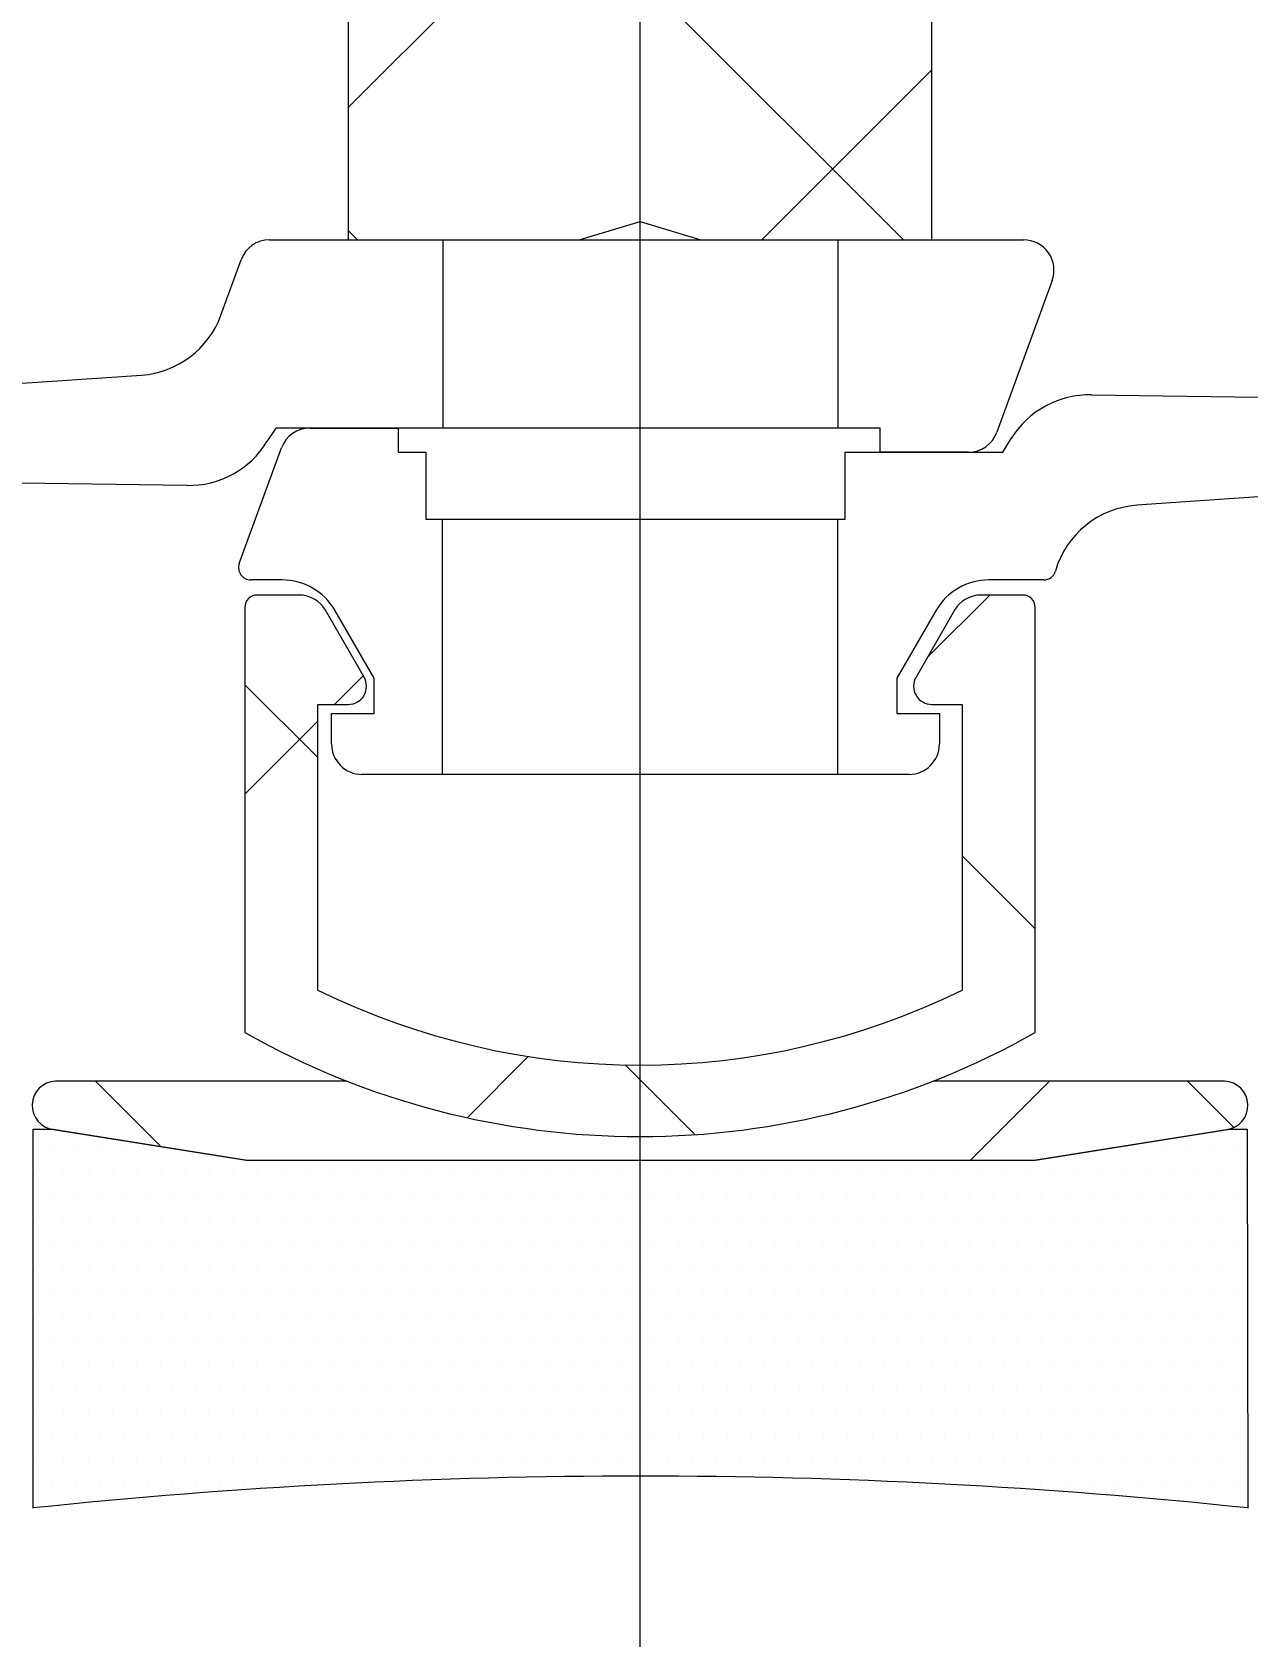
# Model space of a CAD drawing. Extents: x 820 to 5791, y 1495 to 5010.
# Drawn here: x 2731.141 to 2733.141, y 2076.895 to 2079.536 of the extents above; entities that cross this region are included whole.
import ezdxf

# ---------------------------------------------------------------- set-up
doc = ezdxf.new("R2010")
doc.units = 0
doc.header["$LTSCALE"] = 20
doc.layers.get('0').update_dxf_attribs({"linetype": 'CONTINUOUS', "lineweight": 15})
doc.layers.get('DEFPOINTS').update_dxf_attribs({"linetype": 'CONTINUOUS'})
doc.layers.add('_00_TT_PLASTER INTERIOR', color=60, linetype='CONTINUOUS', lineweight=0)
doc.layers.add('ölç', color=63, linetype='CONTINUOUS', lineweight=20)
doc.layers.add('dış ölçü', color=7, linetype='CONTINUOUS', lineweight=20, true_color=0x0d6787)
doc.styles.add('TRS', font='times.ttf', dxfattribs={"width": 0.8})
doc.dimstyles.new('dış ölçü', dxfattribs={"dimtxt": 12, "dimasz": 5, "dimexe": 5, "dimexo": 35, "dimgap": 5, "dimtad": 1, "dimdec": 0, "dimdsep": 46, "dimtxsty": 'TRS', "dimblk": 'DOT', "dimcen": 0, "dimdle": 0.1, "dimclrd": 256, "dimclre": 256, "dimclrt": 73, "dimadec": 0, "dimazin": 0, "dimtfac": 0.3, "dimtdec": 0, "dimtix": 1, "dimtmove": 2, "dimatfit": 3, "dimldrblk": 'DOT', "dimfxl": 1, "dimfxlon": 1, "dimtolj": 1, "dimarcsym": 0})

# ---------------------------------------------------------------- blocks, each defined once
blk = doc.blocks.new('_Dot')
at = {"layer": 'ölç', "color": 0, "lineweight": -2}
blk.add_line((-0.5, 0), (-1, 0), dxfattribs=at)
at = {"layer": 'ölç', "color": 0, "const_width": 0.5}
blk.add_lwpolyline([(-0.25, 0, 1), (0.25, 0, 1)], format="xyb", close=True, dxfattribs=at)
blk = doc.blocks.new('*D175')
at = {"layer": 'DEFPOINTS', "color": 0, "transparency": 16777216}
for p in [(2564.5726, 2100.0514), (2844.1763, 2097.0445), (2844.1763, 1809.2783)]:
    blk.add_point(p, dxfattribs=at)
at = {"layer": 'dış ölçü', "lineweight": -2, "transparency": 16777216}
for p, q in [((2564.5726, 1810.2783), (2564.5726, 1804.2783)), ((2844.1763, 1810.2783), (2844.1763, 1804.2783)), ((2569.5726, 1809.2783), (2839.1763, 1809.2783))]:
    blk.add_line(p, q, dxfattribs=at)
at = {"layer": 'dış ölçü', "lineweight": -2, "transparency": 16777216, "xscale": 5, "yscale": 5, "zscale": 5, "rotation": 180}
blk.add_blockref('_Dot', (2564.5726, 1809.2783), dxfattribs=at)
at = {"layer": 'dış ölçü', "lineweight": -2, "transparency": 16777216, "xscale": 5, "yscale": 5, "zscale": 5}
blk.add_blockref('_Dot', (2844.1763, 1809.2783), dxfattribs=at)
at = {"layer": 'dış ölçü', "color": 73, "transparency": 16777216, "insert": (2704.3745, 1820.3821), "char_height": 12, "attachment_point": 5, "style": 'TRS'}
blk.add_mtext('\\A1;280', dxfattribs=at)
blk = doc.blocks.new('*D180')
at = {"layer": 'DEFPOINTS', "color": 0, "transparency": 16777216}
for p in [(3700.9717, 2100.0445), (2054.2879, 2083.4408), (3700.9717, 1729.2783)]:
    blk.add_point(p, dxfattribs=at)
at = {"layer": 'dış ölçü', "lineweight": -2, "transparency": 16777216}
for p, q in [((2054.2879, 1730.2783), (2054.2879, 1724.2783)), ((3700.9717, 1730.2783), (3700.9717, 1724.2783)), ((2059.2879, 1729.2783), (3695.9717, 1729.2783))]:
    blk.add_line(p, q, dxfattribs=at)
at = {"layer": 'dış ölçü', "lineweight": -2, "transparency": 16777216, "xscale": 5, "yscale": 5, "zscale": 5, "rotation": 180}
blk.add_blockref('_Dot', (2054.2879, 1729.2783), dxfattribs=at)
at = {"layer": 'dış ölçü', "lineweight": -2, "transparency": 16777216, "xscale": 5, "yscale": 5, "zscale": 5}
blk.add_blockref('_Dot', (3700.9717, 1729.2783), dxfattribs=at)
at = {"layer": 'dış ölçü', "color": 73, "transparency": 16777216, "insert": (2877.6298, 1740.3994), "char_height": 12, "attachment_point": 5, "style": 'TRS'}
blk.add_mtext('\\A1;1647', dxfattribs=at)
blk = doc.blocks.new('HGJFG')
at = {"color": 9, "ltscale": 0.5}
blk.add_line((-2432.4459, -3298.0948), (-2432.4459, -3268.2407), dxfattribs=at)
at = {"color": 9}
for p, q in [((-2432.5659, -3290.6025), (-2432.0127, -3291.1557)), ((-2432.9259, -3290.7557), (-2432.9259, -3291.1557)), ((-2432.7435, -3290.7557), (-2432.9259, -3290.9381)), ((-2431.9659, -3291.1557), (-2431.9659, -3290.7557)), ((-2431.9659, -3290.8761), (-2432.2454, -3291.1557)), ((-2432.5459, -3291.1557), (-2432.4459, -3291.1257)), ((-2432.4459, -3291.1257), (-2432.3459, -3291.1557)), ((-2433.0552, -3291.1556), (-2431.815, -3291.1556)), ((-2432.9259, -3291.1405), (-2432.9107, -3291.1557)), ((-2432.9259, -3291.1557), (-2432.5459, -3291.1557)), ((-2432.77, -3291.4653), (-2432.77, -3291.1556)), ((-2432.3459, -3291.1557), (-2431.9659, -3291.1557)), ((-2432.12, -3291.4653), (-2432.12, -3291.1556)), ((-2433.1354, -3291.2798), (-2433.1022, -3291.1885)), ((-2431.768, -3291.2227), (-2431.8589, -3291.4724)), ((-2433.8904, -3291.4213), (-2433.266, -3291.3781)), ((-2431.7033, -3291.4109), (-2430.7475, -3291.4242)), ((-2433.045, -3291.4653), (-2433.0596, -3291.4877)), ((-2432.0509, -3291.4653), (-2433.045, -3291.4653)), ((-2432.9889, -3291.4653), (-2432.8439, -3291.4653)), ((-2432.8439, -3291.4653), (-2432.8439, -3291.5053)), ((-2432.0509, -3291.5053), (-2432.0509, -3291.4653)), ((-2433.1051, -3291.6884), (-2433.0359, -3291.4982)), ((-2431.8489, -3291.5053), (-2431.8352, -3291.4828)), ((-2432.8439, -3291.5053), (-2432.7984, -3291.5053)), ((-2432.7984, -3291.5053), (-2432.7984, -3291.6153)), ((-2432.1084, -3291.6153), (-2432.1084, -3291.5053)), ((-2432.1084, -3291.5053), (-2431.8489, -3291.5053)), ((-2431.9059, -3291.5053), (-2432.0509, -3291.5053)), ((-2433.1915, -3291.5597), (-2434.1438, -3291.5463)), ((-2431.0044, -3291.5493), (-2431.6288, -3291.5925)), ((-2432.7984, -3291.6153), (-2432.1084, -3291.6153)), ((-2432.7713, -3291.6153), (-2432.7713, -3292.0353)), ((-2432.1213, -3291.6153), (-2432.1213, -3292.0353)), ((-2433.0346, -3291.7153), (-2433.0863, -3291.7153)), ((-2431.7818, -3291.7153), (-2431.8721, -3291.7153)), ((-2431.7818, -3291.7153), (-2431.7818, -3291.7153)), ((-2433.0067, -3291.7402), (-2433.0759, -3291.7402)), ((-2431.8704, -3291.7402), (-2431.9734, -3291.8431)), ((-2431.8159, -3291.7402), (-2431.8851, -3291.7402)), ((-2433.0959, -3291.7602), (-2433.0959, -3292.4602)), ((-2432.8999, -3291.8752), (-2432.9634, -3291.7652)), ((-2432.8834, -3291.8772), (-2432.948, -3291.7653)), ((-2431.9587, -3291.7653), (-2432.0234, -3291.8772)), ((-2431.9284, -3291.7652), (-2431.9919, -3291.8752)), ((-2431.7959, -3292.4602), (-2431.7959, -3291.7602)), ((-2432.9012, -3291.8729), (-2432.9485, -3291.9202)), ((-2433.0959, -3291.8877), (-2432.9759, -3292.0077)), ((-2432.8834, -3291.9353), (-2432.8834, -3291.8772)), ((-2432.0234, -3291.8772), (-2432.0234, -3291.9353)), ((-2432.9759, -3292.3902), (-2432.9759, -3291.9202)), ((-2432.9759, -3291.9202), (-2432.9259, -3291.9202)), ((-2431.9659, -3291.9202), (-2431.9159, -3291.9202)), ((-2431.9159, -3291.9202), (-2431.9159, -3292.3902)), ((-2432.9759, -3291.9476), (-2433.0959, -3292.0676)), ((-2432.9534, -3291.9853), (-2432.9534, -3291.9353)), ((-2432.9534, -3291.9353), (-2432.8834, -3291.9353)), ((-2432.0234, -3291.9353), (-2431.9534, -3291.9353)), ((-2431.9534, -3291.9353), (-2431.9534, -3291.9853)), ((-2432.0034, -3292.0353), (-2432.9034, -3292.0353)), ((-2431.9159, -3292.1696), (-2431.7959, -3292.2896)), ((-2432.6297, -3292.4994), (-2432.7305, -3292.6003)), ((-2432.4703, -3292.5133), (-2432.3554, -3292.6282)), ((-2432.9279, -3292.5402), (-2433.4073, -3292.5402)), ((-2433.3414, -3292.5402), (-2433.2336, -3292.648)), ((-2431.4845, -3292.5402), (-2431.964, -3292.5402)), ((-2431.7724, -3292.5402), (-2431.9024, -3292.6702)), ((-2431.5454, -3292.5402), (-2431.4691, -3292.6165)), ((-2433.4444, -3293.2426), (-2433.4444, -3292.6192)), ((-2433.4444, -3292.6192), (-2433.4112, -3292.6192)), ((-2433.4112, -3292.6192), (-2433.0914, -3292.6699)), ((-2433.4108, -3292.6198), (-2433.0938, -3292.6702)), ((-2431.798, -3292.6702), (-2431.481, -3292.6198)), ((-2431.7956, -3292.6699), (-2431.4759, -3292.6192)), ((-2431.4759, -3292.6192), (-2431.4474, -3292.6192)), ((-2431.4474, -3292.6192), (-2431.4459, -3293.2426)), ((-2433.4135, -3292.6452), (-2433.4135, -3292.6452)), ((-2433.3738, -3292.6452), (-2433.3738, -3292.6452)), ((-2433.3341, -3292.6452), (-2433.3341, -3292.6452)), ((-2433.2944, -3292.6452), (-2433.2944, -3292.6452)), ((-2433.2548, -3292.6452), (-2433.2548, -3292.6452)), ((-2431.6276, -3292.6452), (-2431.6276, -3292.6452)), ((-2431.5879, -3292.6452), (-2431.5879, -3292.6452)), ((-2431.5482, -3292.6452), (-2431.5482, -3292.6452)), ((-2431.5085, -3292.6452), (-2431.5085, -3292.6452)), ((-2431.4688, -3292.6452), (-2431.4688, -3292.6452)), ((-2433.4334, -3292.6849), (-2433.4334, -3292.6849)), ((-2433.3937, -3292.6849), (-2433.3937, -3292.6849)), ((-2433.354, -3292.6849), (-2433.354, -3292.6849)), ((-2433.3143, -3292.6849), (-2433.3143, -3292.6849)), ((-2433.2746, -3292.6849), (-2433.2746, -3292.6849)), ((-2433.2349, -3292.6849), (-2433.2349, -3292.6849)), ((-2433.1952, -3292.6849), (-2433.1952, -3292.6849)), ((-2433.1555, -3292.6849), (-2433.1555, -3292.6849)), ((-2433.1159, -3292.6849), (-2433.1159, -3292.6849)), ((-2433.0938, -3292.6702), (-2431.798, -3292.6702)), ((-2433.0914, -3292.6699), (-2431.7956, -3292.6699)), ((-2433.0762, -3292.6849), (-2433.0762, -3292.6849)), ((-2433.0365, -3292.6849), (-2433.0365, -3292.6849)), ((-2432.9968, -3292.6849), (-2432.9968, -3292.6849)), ((-2432.9571, -3292.6849), (-2432.9571, -3292.6849)), ((-2432.9174, -3292.6849), (-2432.9174, -3292.6849)), ((-2432.8777, -3292.6849), (-2432.8777, -3292.6849)), ((-2432.838, -3292.6849), (-2432.838, -3292.6849)), ((-2432.7984, -3292.6849), (-2432.7984, -3292.6849)), ((-2432.7587, -3292.6849), (-2432.7587, -3292.6849)), ((-2432.719, -3292.6849), (-2432.719, -3292.6849)), ((-2432.6793, -3292.6849), (-2432.6793, -3292.6849)), ((-2432.6396, -3292.6849), (-2432.6396, -3292.6849)), ((-2432.5999, -3292.6849), (-2432.5999, -3292.6849)), ((-2432.5602, -3292.6849), (-2432.5602, -3292.6849)), ((-2432.5205, -3292.6849), (-2432.5205, -3292.6849)), ((-2432.4809, -3292.6849), (-2432.4809, -3292.6849)), ((-2432.4412, -3292.6849), (-2432.4412, -3292.6849)), ((-2432.4015, -3292.6849), (-2432.4015, -3292.6849)), ((-2432.3618, -3292.6849), (-2432.3618, -3292.6849)), ((-2432.3221, -3292.6849), (-2432.3221, -3292.6849)), ((-2432.2824, -3292.6849), (-2432.2824, -3292.6849)), ((-2432.2427, -3292.6849), (-2432.2427, -3292.6849)), ((-2432.203, -3292.6849), (-2432.203, -3292.6849)), ((-2432.1634, -3292.6849), (-2432.1634, -3292.6849)), ((-2432.1237, -3292.6849), (-2432.1237, -3292.6849)), ((-2432.084, -3292.6849), (-2432.084, -3292.6849)), ((-2432.0443, -3292.6849), (-2432.0443, -3292.6849)), ((-2432.0046, -3292.6849), (-2432.0046, -3292.6849)), ((-2431.9649, -3292.6849), (-2431.9649, -3292.6849)), ((-2431.9252, -3292.6849), (-2431.9252, -3292.6849)), ((-2431.8855, -3292.6849), (-2431.8855, -3292.6849)), ((-2431.8459, -3292.6849), (-2431.8459, -3292.6849)), ((-2431.8062, -3292.6849), (-2431.8062, -3292.6849)), ((-2431.7665, -3292.6849), (-2431.7665, -3292.6849)), ((-2431.7268, -3292.6849), (-2431.7268, -3292.6849)), ((-2431.6871, -3292.6849), (-2431.6871, -3292.6849)), ((-2431.6474, -3292.6849), (-2431.6474, -3292.6849)), ((-2431.6077, -3292.6849), (-2431.6077, -3292.6849)), ((-2431.568, -3292.6849), (-2431.568, -3292.6849)), ((-2431.5284, -3292.6849), (-2431.5284, -3292.6849)), ((-2431.4887, -3292.6849), (-2431.4887, -3292.6849)), ((-2431.449, -3292.6849), (-2431.449, -3292.6849)), ((-2433.4135, -3292.7246), (-2433.4135, -3292.7246)), ((-2433.3738, -3292.7246), (-2433.3738, -3292.7246)), ((-2433.3341, -3292.7246), (-2433.3341, -3292.7246)), ((-2433.2944, -3292.7246), (-2433.2944, -3292.7246)), ((-2433.2548, -3292.7246), (-2433.2548, -3292.7246)), ((-2433.2151, -3292.7246), (-2433.2151, -3292.7246)), ((-2433.1754, -3292.7246), (-2433.1754, -3292.7246)), ((-2433.1357, -3292.7246), (-2433.1357, -3292.7246)), ((-2433.096, -3292.7246), (-2433.096, -3292.7246)), ((-2433.0563, -3292.7246), (-2433.0563, -3292.7246)), ((-2433.0166, -3292.7246), (-2433.0166, -3292.7246)), ((-2432.9769, -3292.7246), (-2432.9769, -3292.7246)), ((-2432.9373, -3292.7246), (-2432.9373, -3292.7246)), ((-2432.8976, -3292.7246), (-2432.8976, -3292.7246)), ((-2432.8579, -3292.7246), (-2432.8579, -3292.7246)), ((-2432.8182, -3292.7246), (-2432.8182, -3292.7246)), ((-2432.7785, -3292.7246), (-2432.7785, -3292.7246)), ((-2432.7388, -3292.7246), (-2432.7388, -3292.7246)), ((-2432.6991, -3292.7246), (-2432.6991, -3292.7246)), ((-2432.6594, -3292.7246), (-2432.6594, -3292.7246)), ((-2432.6198, -3292.7246), (-2432.6198, -3292.7246)), ((-2432.5801, -3292.7246), (-2432.5801, -3292.7246)), ((-2432.5404, -3292.7246), (-2432.5404, -3292.7246)), ((-2432.5007, -3292.7246), (-2432.5007, -3292.7246)), ((-2432.461, -3292.7246), (-2432.461, -3292.7246)), ((-2432.4213, -3292.7246), (-2432.4213, -3292.7246)), ((-2432.3816, -3292.7246), (-2432.3816, -3292.7246)), ((-2432.3419, -3292.7246), (-2432.3419, -3292.7246)), ((-2432.3023, -3292.7246), (-2432.3023, -3292.7246)), ((-2432.2626, -3292.7246), (-2432.2626, -3292.7246)), ((-2432.2229, -3292.7246), (-2432.2229, -3292.7246)), ((-2432.1832, -3292.7246), (-2432.1832, -3292.7246)), ((-2432.1435, -3292.7246), (-2432.1435, -3292.7246)), ((-2432.1038, -3292.7246), (-2432.1038, -3292.7246)), ((-2432.0641, -3292.7246), (-2432.0641, -3292.7246)), ((-2432.0244, -3292.7246), (-2432.0244, -3292.7246)), ((-2431.9848, -3292.7246), (-2431.9848, -3292.7246)), ((-2431.9451, -3292.7246), (-2431.9451, -3292.7246)), ((-2431.9054, -3292.7246), (-2431.9054, -3292.7246)), ((-2431.8657, -3292.7246), (-2431.8657, -3292.7246)), ((-2431.826, -3292.7246), (-2431.826, -3292.7246)), ((-2431.7863, -3292.7246), (-2431.7863, -3292.7246)), ((-2431.7466, -3292.7246), (-2431.7466, -3292.7246)), ((-2431.7069, -3292.7246), (-2431.7069, -3292.7246)), ((-2431.6673, -3292.7246), (-2431.6673, -3292.7246)), ((-2431.6276, -3292.7246), (-2431.6276, -3292.7246)), ((-2431.5879, -3292.7246), (-2431.5879, -3292.7246)), ((-2431.5482, -3292.7246), (-2431.5482, -3292.7246)), ((-2431.5085, -3292.7246), (-2431.5085, -3292.7246)), ((-2431.4688, -3292.7246), (-2431.4688, -3292.7246)), ((-2433.4334, -3292.7643), (-2433.4334, -3292.7643)), ((-2433.3937, -3292.7643), (-2433.3937, -3292.7643)), ((-2433.354, -3292.7643), (-2433.354, -3292.7643)), ((-2433.3143, -3292.7643), (-2433.3143, -3292.7643)), ((-2433.2746, -3292.7643), (-2433.2746, -3292.7643)), ((-2433.2349, -3292.7643), (-2433.2349, -3292.7643)), ((-2433.1952, -3292.7643), (-2433.1952, -3292.7643)), ((-2433.1555, -3292.7643), (-2433.1555, -3292.7643)), ((-2433.1159, -3292.7643), (-2433.1159, -3292.7643)), ((-2433.0762, -3292.7643), (-2433.0762, -3292.7643)), ((-2433.0365, -3292.7643), (-2433.0365, -3292.7643)), ((-2432.9968, -3292.7643), (-2432.9968, -3292.7643)), ((-2432.9571, -3292.7643), (-2432.9571, -3292.7643)), ((-2432.9174, -3292.7643), (-2432.9174, -3292.7643)), ((-2432.8777, -3292.7643), (-2432.8777, -3292.7643)), ((-2432.838, -3292.7643), (-2432.838, -3292.7643)), ((-2432.7984, -3292.7643), (-2432.7984, -3292.7643)), ((-2432.7587, -3292.7643), (-2432.7587, -3292.7643)), ((-2432.719, -3292.7643), (-2432.719, -3292.7643)), ((-2432.6793, -3292.7643), (-2432.6793, -3292.7643)), ((-2432.6396, -3292.7643), (-2432.6396, -3292.7643)), ((-2432.5999, -3292.7643), (-2432.5999, -3292.7643)), ((-2432.5602, -3292.7643), (-2432.5602, -3292.7643)), ((-2432.5205, -3292.7643), (-2432.5205, -3292.7643)), ((-2432.4809, -3292.7643), (-2432.4809, -3292.7643)), ((-2432.4412, -3292.7643), (-2432.4412, -3292.7643)), ((-2432.4015, -3292.7643), (-2432.4015, -3292.7643)), ((-2432.3618, -3292.7643), (-2432.3618, -3292.7643)), ((-2432.3221, -3292.7643), (-2432.3221, -3292.7643)), ((-2432.2824, -3292.7643), (-2432.2824, -3292.7643)), ((-2432.2427, -3292.7643), (-2432.2427, -3292.7643)), ((-2432.203, -3292.7643), (-2432.203, -3292.7643)), ((-2432.1634, -3292.7643), (-2432.1634, -3292.7643)), ((-2432.1237, -3292.7643), (-2432.1237, -3292.7643)), ((-2432.084, -3292.7643), (-2432.084, -3292.7643)), ((-2432.0443, -3292.7643), (-2432.0443, -3292.7643)), ((-2432.0046, -3292.7643), (-2432.0046, -3292.7643)), ((-2431.9649, -3292.7643), (-2431.9649, -3292.7643)), ((-2431.9252, -3292.7643), (-2431.9252, -3292.7643)), ((-2431.8855, -3292.7643), (-2431.8855, -3292.7643)), ((-2431.8459, -3292.7643), (-2431.8459, -3292.7643)), ((-2431.8062, -3292.7643), (-2431.8062, -3292.7643)), ((-2431.7665, -3292.7643), (-2431.7665, -3292.7643)), ((-2431.7268, -3292.7643), (-2431.7268, -3292.7643)), ((-2431.6871, -3292.7643), (-2431.6871, -3292.7643)), ((-2431.6474, -3292.7643), (-2431.6474, -3292.7643)), ((-2431.6077, -3292.7643), (-2431.6077, -3292.7643)), ((-2431.568, -3292.7643), (-2431.568, -3292.7643)), ((-2431.5284, -3292.7643), (-2431.5284, -3292.7643)), ((-2431.4887, -3292.7643), (-2431.4887, -3292.7643)), ((-2431.449, -3292.7643), (-2431.449, -3292.7643)), ((-2433.4135, -3292.804), (-2433.4135, -3292.804)), ((-2433.3738, -3292.804), (-2433.3738, -3292.804)), ((-2433.3341, -3292.804), (-2433.3341, -3292.804)), ((-2433.2944, -3292.804), (-2433.2944, -3292.804)), ((-2433.2548, -3292.804), (-2433.2548, -3292.804)), ((-2433.2151, -3292.804), (-2433.2151, -3292.804)), ((-2433.1754, -3292.804), (-2433.1754, -3292.804)), ((-2433.1357, -3292.804), (-2433.1357, -3292.804)), ((-2433.096, -3292.804), (-2433.096, -3292.804)), ((-2433.0563, -3292.804), (-2433.0563, -3292.804)), ((-2433.0166, -3292.804), (-2433.0166, -3292.804)), ((-2432.9769, -3292.804), (-2432.9769, -3292.804)), ((-2432.9373, -3292.804), (-2432.9373, -3292.804)), ((-2432.8976, -3292.804), (-2432.8976, -3292.804)), ((-2432.8579, -3292.804), (-2432.8579, -3292.804)), ((-2432.8182, -3292.804), (-2432.8182, -3292.804)), ((-2432.7785, -3292.804), (-2432.7785, -3292.804)), ((-2432.7388, -3292.804), (-2432.7388, -3292.804)), ((-2432.6991, -3292.804), (-2432.6991, -3292.804)), ((-2432.6594, -3292.804), (-2432.6594, -3292.804)), ((-2432.6198, -3292.804), (-2432.6198, -3292.804)), ((-2432.5801, -3292.804), (-2432.5801, -3292.804)), ((-2432.5404, -3292.804), (-2432.5404, -3292.804)), ((-2432.5007, -3292.804), (-2432.5007, -3292.804)), ((-2432.461, -3292.804), (-2432.461, -3292.804)), ((-2432.4213, -3292.804), (-2432.4213, -3292.804)), ((-2432.3816, -3292.804), (-2432.3816, -3292.804)), ((-2432.3419, -3292.804), (-2432.3419, -3292.804)), ((-2432.3023, -3292.804), (-2432.3023, -3292.804)), ((-2432.2626, -3292.804), (-2432.2626, -3292.804)), ((-2432.2229, -3292.804), (-2432.2229, -3292.804)), ((-2432.1832, -3292.804), (-2432.1832, -3292.804)), ((-2432.1435, -3292.804), (-2432.1435, -3292.804)), ((-2432.1038, -3292.804), (-2432.1038, -3292.804)), ((-2432.0641, -3292.804), (-2432.0641, -3292.804)), ((-2432.0244, -3292.804), (-2432.0244, -3292.804)), ((-2431.9848, -3292.804), (-2431.9848, -3292.804)), ((-2431.9451, -3292.804), (-2431.9451, -3292.804)), ((-2431.9054, -3292.804), (-2431.9054, -3292.804)), ((-2431.8657, -3292.804), (-2431.8657, -3292.804)), ((-2431.826, -3292.804), (-2431.826, -3292.804)), ((-2431.7863, -3292.804), (-2431.7863, -3292.804)), ((-2431.7466, -3292.804), (-2431.7466, -3292.804)), ((-2431.7069, -3292.804), (-2431.7069, -3292.804)), ((-2431.6673, -3292.804), (-2431.6673, -3292.804)), ((-2431.6276, -3292.804), (-2431.6276, -3292.804)), ((-2431.5879, -3292.804), (-2431.5879, -3292.804)), ((-2431.5482, -3292.804), (-2431.5482, -3292.804)), ((-2431.5085, -3292.804), (-2431.5085, -3292.804)), ((-2431.4688, -3292.804), (-2431.4688, -3292.804)), ((-2433.4334, -3292.8437), (-2433.4334, -3292.8437)), ((-2433.3937, -3292.8437), (-2433.3937, -3292.8437)), ((-2433.354, -3292.8437), (-2433.354, -3292.8437)), ((-2433.3143, -3292.8437), (-2433.3143, -3292.8437)), ((-2433.2746, -3292.8437), (-2433.2746, -3292.8437)), ((-2433.2349, -3292.8437), (-2433.2349, -3292.8437)), ((-2433.1952, -3292.8437), (-2433.1952, -3292.8437)), ((-2433.1555, -3292.8437), (-2433.1555, -3292.8437)), ((-2433.1159, -3292.8437), (-2433.1159, -3292.8437)), ((-2433.0762, -3292.8437), (-2433.0762, -3292.8437)), ((-2433.0365, -3292.8437), (-2433.0365, -3292.8437)), ((-2432.9968, -3292.8437), (-2432.9968, -3292.8437)), ((-2432.9571, -3292.8437), (-2432.9571, -3292.8437)), ((-2432.9174, -3292.8437), (-2432.9174, -3292.8437)), ((-2432.8777, -3292.8437), (-2432.8777, -3292.8437)), ((-2432.838, -3292.8437), (-2432.838, -3292.8437)), ((-2432.7984, -3292.8437), (-2432.7984, -3292.8437)), ((-2432.7587, -3292.8437), (-2432.7587, -3292.8437)), ((-2432.719, -3292.8437), (-2432.719, -3292.8437)), ((-2432.6793, -3292.8437), (-2432.6793, -3292.8437)), ((-2432.6396, -3292.8437), (-2432.6396, -3292.8437)), ((-2432.5999, -3292.8437), (-2432.5999, -3292.8437)), ((-2432.5602, -3292.8437), (-2432.5602, -3292.8437)), ((-2432.5205, -3292.8437), (-2432.5205, -3292.8437)), ((-2432.4809, -3292.8437), (-2432.4809, -3292.8437)), ((-2432.4412, -3292.8437), (-2432.4412, -3292.8437)), ((-2432.4015, -3292.8437), (-2432.4015, -3292.8437)), ((-2432.3618, -3292.8437), (-2432.3618, -3292.8437)), ((-2432.3221, -3292.8437), (-2432.3221, -3292.8437)), ((-2432.2824, -3292.8437), (-2432.2824, -3292.8437)), ((-2432.2427, -3292.8437), (-2432.2427, -3292.8437)), ((-2432.203, -3292.8437), (-2432.203, -3292.8437)), ((-2432.1634, -3292.8437), (-2432.1634, -3292.8437)), ((-2432.1237, -3292.8437), (-2432.1237, -3292.8437)), ((-2432.084, -3292.8437), (-2432.084, -3292.8437)), ((-2432.0443, -3292.8437), (-2432.0443, -3292.8437)), ((-2432.0046, -3292.8437), (-2432.0046, -3292.8437)), ((-2431.9649, -3292.8437), (-2431.9649, -3292.8437)), ((-2431.9252, -3292.8437), (-2431.9252, -3292.8437)), ((-2431.8855, -3292.8437), (-2431.8855, -3292.8437)), ((-2431.8459, -3292.8437), (-2431.8459, -3292.8437)), ((-2431.8062, -3292.8437), (-2431.8062, -3292.8437)), ((-2431.7665, -3292.8437), (-2431.7665, -3292.8437)), ((-2431.7268, -3292.8437), (-2431.7268, -3292.8437)), ((-2431.6871, -3292.8437), (-2431.6871, -3292.8437)), ((-2431.6474, -3292.8437), (-2431.6474, -3292.8437)), ((-2431.6077, -3292.8437), (-2431.6077, -3292.8437)), ((-2431.568, -3292.8437), (-2431.568, -3292.8437)), ((-2431.5284, -3292.8437), (-2431.5284, -3292.8437)), ((-2431.4887, -3292.8437), (-2431.4887, -3292.8437)), ((-2431.449, -3292.8437), (-2431.449, -3292.8437)), ((-2433.4135, -3292.8833), (-2433.4135, -3292.8833)), ((-2433.3738, -3292.8833), (-2433.3738, -3292.8833)), ((-2433.3341, -3292.8833), (-2433.3341, -3292.8833)), ((-2433.2944, -3292.8833), (-2433.2944, -3292.8833)), ((-2433.2548, -3292.8833), (-2433.2548, -3292.8833)), ((-2433.2151, -3292.8833), (-2433.2151, -3292.8833)), ((-2433.1754, -3292.8833), (-2433.1754, -3292.8833)), ((-2433.1357, -3292.8833), (-2433.1357, -3292.8833)), ((-2433.096, -3292.8833), (-2433.096, -3292.8833)), ((-2433.0563, -3292.8833), (-2433.0563, -3292.8833)), ((-2433.0166, -3292.8833), (-2433.0166, -3292.8833)), ((-2432.9769, -3292.8833), (-2432.9769, -3292.8833)), ((-2432.9373, -3292.8833), (-2432.9373, -3292.8833)), ((-2432.8976, -3292.8833), (-2432.8976, -3292.8833)), ((-2432.8579, -3292.8833), (-2432.8579, -3292.8833)), ((-2432.8182, -3292.8833), (-2432.8182, -3292.8833)), ((-2432.7785, -3292.8833), (-2432.7785, -3292.8833)), ((-2432.7388, -3292.8833), (-2432.7388, -3292.8833)), ((-2432.6991, -3292.8833), (-2432.6991, -3292.8833)), ((-2432.6594, -3292.8833), (-2432.6594, -3292.8833)), ((-2432.6198, -3292.8833), (-2432.6198, -3292.8833)), ((-2432.5801, -3292.8833), (-2432.5801, -3292.8833)), ((-2432.5404, -3292.8833), (-2432.5404, -3292.8833)), ((-2432.5007, -3292.8833), (-2432.5007, -3292.8833)), ((-2432.461, -3292.8833), (-2432.461, -3292.8833)), ((-2432.4213, -3292.8833), (-2432.4213, -3292.8833)), ((-2432.3816, -3292.8833), (-2432.3816, -3292.8833)), ((-2432.3419, -3292.8833), (-2432.3419, -3292.8833)), ((-2432.3023, -3292.8833), (-2432.3023, -3292.8833)), ((-2432.2626, -3292.8833), (-2432.2626, -3292.8833)), ((-2432.2229, -3292.8833), (-2432.2229, -3292.8833)), ((-2432.1832, -3292.8833), (-2432.1832, -3292.8833)), ((-2432.1435, -3292.8833), (-2432.1435, -3292.8833)), ((-2432.1038, -3292.8833), (-2432.1038, -3292.8833)), ((-2432.0641, -3292.8833), (-2432.0641, -3292.8833)), ((-2432.0244, -3292.8833), (-2432.0244, -3292.8833)), ((-2431.9848, -3292.8833), (-2431.9848, -3292.8833)), ((-2431.9451, -3292.8833), (-2431.9451, -3292.8833)), ((-2431.9054, -3292.8833), (-2431.9054, -3292.8833)), ((-2431.8657, -3292.8833), (-2431.8657, -3292.8833)), ((-2431.826, -3292.8833), (-2431.826, -3292.8833)), ((-2431.7863, -3292.8833), (-2431.7863, -3292.8833)), ((-2431.7466, -3292.8833), (-2431.7466, -3292.8833)), ((-2431.7069, -3292.8833), (-2431.7069, -3292.8833)), ((-2431.6673, -3292.8833), (-2431.6673, -3292.8833)), ((-2431.6276, -3292.8833), (-2431.6276, -3292.8833)), ((-2431.5879, -3292.8833), (-2431.5879, -3292.8833)), ((-2431.5482, -3292.8833), (-2431.5482, -3292.8833)), ((-2431.5085, -3292.8833), (-2431.5085, -3292.8833)), ((-2431.4688, -3292.8833), (-2431.4688, -3292.8833)), ((-2433.4334, -3292.923), (-2433.4334, -3292.923)), ((-2433.3937, -3292.923), (-2433.3937, -3292.923)), ((-2433.354, -3292.923), (-2433.354, -3292.923)), ((-2433.3143, -3292.923), (-2433.3143, -3292.923)), ((-2433.2746, -3292.923), (-2433.2746, -3292.923)), ((-2433.2349, -3292.923), (-2433.2349, -3292.923)), ((-2433.1952, -3292.923), (-2433.1952, -3292.923)), ((-2433.1555, -3292.923), (-2433.1555, -3292.923)), ((-2433.1159, -3292.923), (-2433.1159, -3292.923)), ((-2433.0762, -3292.923), (-2433.0762, -3292.923)), ((-2433.0365, -3292.923), (-2433.0365, -3292.923)), ((-2432.9968, -3292.923), (-2432.9968, -3292.923)), ((-2432.9571, -3292.923), (-2432.9571, -3292.923)), ((-2432.9174, -3292.923), (-2432.9174, -3292.923)), ((-2432.8777, -3292.923), (-2432.8777, -3292.923)), ((-2432.838, -3292.923), (-2432.838, -3292.923)), ((-2432.7984, -3292.923), (-2432.7984, -3292.923)), ((-2432.7587, -3292.923), (-2432.7587, -3292.923)), ((-2432.719, -3292.923), (-2432.719, -3292.923)), ((-2432.6793, -3292.923), (-2432.6793, -3292.923)), ((-2432.6396, -3292.923), (-2432.6396, -3292.923)), ((-2432.5999, -3292.923), (-2432.5999, -3292.923)), ((-2432.5602, -3292.923), (-2432.5602, -3292.923)), ((-2432.5205, -3292.923), (-2432.5205, -3292.923)), ((-2432.4809, -3292.923), (-2432.4809, -3292.923)), ((-2432.4412, -3292.923), (-2432.4412, -3292.923)), ((-2432.4015, -3292.923), (-2432.4015, -3292.923)), ((-2432.3618, -3292.923), (-2432.3618, -3292.923)), ((-2432.3221, -3292.923), (-2432.3221, -3292.923)), ((-2432.2824, -3292.923), (-2432.2824, -3292.923)), ((-2432.2427, -3292.923), (-2432.2427, -3292.923)), ((-2432.203, -3292.923), (-2432.203, -3292.923)), ((-2432.1634, -3292.923), (-2432.1634, -3292.923)), ((-2432.1237, -3292.923), (-2432.1237, -3292.923)), ((-2432.084, -3292.923), (-2432.084, -3292.923)), ((-2432.0443, -3292.923), (-2432.0443, -3292.923)), ((-2432.0046, -3292.923), (-2432.0046, -3292.923)), ((-2431.9649, -3292.923), (-2431.9649, -3292.923)), ((-2431.9252, -3292.923), (-2431.9252, -3292.923)), ((-2431.8855, -3292.923), (-2431.8855, -3292.923)), ((-2431.8459, -3292.923), (-2431.8459, -3292.923)), ((-2431.8062, -3292.923), (-2431.8062, -3292.923)), ((-2431.7665, -3292.923), (-2431.7665, -3292.923)), ((-2431.7268, -3292.923), (-2431.7268, -3292.923)), ((-2431.6871, -3292.923), (-2431.6871, -3292.923)), ((-2431.6474, -3292.923), (-2431.6474, -3292.923)), ((-2431.6077, -3292.923), (-2431.6077, -3292.923)), ((-2431.568, -3292.923), (-2431.568, -3292.923)), ((-2431.5284, -3292.923), (-2431.5284, -3292.923)), ((-2431.4887, -3292.923), (-2431.4887, -3292.923)), ((-2431.449, -3292.923), (-2431.449, -3292.923)), ((-2433.4135, -3292.9627), (-2433.4135, -3292.9627)), ((-2433.3738, -3292.9627), (-2433.3738, -3292.9627)), ((-2433.3341, -3292.9627), (-2433.3341, -3292.9627)), ((-2433.2944, -3292.9627), (-2433.2944, -3292.9627)), ((-2433.2548, -3292.9627), (-2433.2548, -3292.9627)), ((-2433.2151, -3292.9627), (-2433.2151, -3292.9627)), ((-2433.1754, -3292.9627), (-2433.1754, -3292.9627)), ((-2433.1357, -3292.9627), (-2433.1357, -3292.9627)), ((-2433.096, -3292.9627), (-2433.096, -3292.9627)), ((-2433.0563, -3292.9627), (-2433.0563, -3292.9627)), ((-2433.0166, -3292.9627), (-2433.0166, -3292.9627)), ((-2432.9769, -3292.9627), (-2432.9769, -3292.9627)), ((-2432.9373, -3292.9627), (-2432.9373, -3292.9627)), ((-2432.8976, -3292.9627), (-2432.8976, -3292.9627)), ((-2432.8579, -3292.9627), (-2432.8579, -3292.9627)), ((-2432.8182, -3292.9627), (-2432.8182, -3292.9627)), ((-2432.7785, -3292.9627), (-2432.7785, -3292.9627)), ((-2432.7388, -3292.9627), (-2432.7388, -3292.9627)), ((-2432.6991, -3292.9627), (-2432.6991, -3292.9627)), ((-2432.6594, -3292.9627), (-2432.6594, -3292.9627)), ((-2432.6198, -3292.9627), (-2432.6198, -3292.9627)), ((-2432.5801, -3292.9627), (-2432.5801, -3292.9627)), ((-2432.5404, -3292.9627), (-2432.5404, -3292.9627)), ((-2432.5007, -3292.9627), (-2432.5007, -3292.9627)), ((-2432.461, -3292.9627), (-2432.461, -3292.9627)), ((-2432.4213, -3292.9627), (-2432.4213, -3292.9627)), ((-2432.3816, -3292.9627), (-2432.3816, -3292.9627)), ((-2432.3419, -3292.9627), (-2432.3419, -3292.9627)), ((-2432.3023, -3292.9627), (-2432.3023, -3292.9627)), ((-2432.2626, -3292.9627), (-2432.2626, -3292.9627)), ((-2432.2229, -3292.9627), (-2432.2229, -3292.9627)), ((-2432.1832, -3292.9627), (-2432.1832, -3292.9627)), ((-2432.1435, -3292.9627), (-2432.1435, -3292.9627)), ((-2432.1038, -3292.9627), (-2432.1038, -3292.9627)), ((-2432.0641, -3292.9627), (-2432.0641, -3292.9627)), ((-2432.0244, -3292.9627), (-2432.0244, -3292.9627)), ((-2431.9848, -3292.9627), (-2431.9848, -3292.9627)), ((-2431.9451, -3292.9627), (-2431.9451, -3292.9627)), ((-2431.9054, -3292.9627), (-2431.9054, -3292.9627)), ((-2431.8657, -3292.9627), (-2431.8657, -3292.9627)), ((-2431.826, -3292.9627), (-2431.826, -3292.9627)), ((-2431.7863, -3292.9627), (-2431.7863, -3292.9627)), ((-2431.7466, -3292.9627), (-2431.7466, -3292.9627)), ((-2431.7069, -3292.9627), (-2431.7069, -3292.9627)), ((-2431.6673, -3292.9627), (-2431.6673, -3292.9627)), ((-2431.6276, -3292.9627), (-2431.6276, -3292.9627)), ((-2431.5879, -3292.9627), (-2431.5879, -3292.9627)), ((-2431.5482, -3292.9627), (-2431.5482, -3292.9627)), ((-2431.5085, -3292.9627), (-2431.5085, -3292.9627)), ((-2431.4688, -3292.9627), (-2431.4688, -3292.9627)), ((-2433.4334, -3293.0024), (-2433.4334, -3293.0024)), ((-2433.3937, -3293.0024), (-2433.3937, -3293.0024)), ((-2433.354, -3293.0024), (-2433.354, -3293.0024)), ((-2433.3143, -3293.0024), (-2433.3143, -3293.0024)), ((-2433.2746, -3293.0024), (-2433.2746, -3293.0024)), ((-2433.2349, -3293.0024), (-2433.2349, -3293.0024)), ((-2433.1952, -3293.0024), (-2433.1952, -3293.0024)), ((-2433.1555, -3293.0024), (-2433.1555, -3293.0024)), ((-2433.1159, -3293.0024), (-2433.1159, -3293.0024)), ((-2433.0762, -3293.0024), (-2433.0762, -3293.0024)), ((-2433.0365, -3293.0024), (-2433.0365, -3293.0024)), ((-2432.9968, -3293.0024), (-2432.9968, -3293.0024)), ((-2432.9571, -3293.0024), (-2432.9571, -3293.0024)), ((-2432.9174, -3293.0024), (-2432.9174, -3293.0024)), ((-2432.8777, -3293.0024), (-2432.8777, -3293.0024)), ((-2432.838, -3293.0024), (-2432.838, -3293.0024)), ((-2432.7984, -3293.0024), (-2432.7984, -3293.0024)), ((-2432.7587, -3293.0024), (-2432.7587, -3293.0024)), ((-2432.719, -3293.0024), (-2432.719, -3293.0024)), ((-2432.6793, -3293.0024), (-2432.6793, -3293.0024)), ((-2432.6396, -3293.0024), (-2432.6396, -3293.0024)), ((-2432.5999, -3293.0024), (-2432.5999, -3293.0024)), ((-2432.5602, -3293.0024), (-2432.5602, -3293.0024)), ((-2432.5205, -3293.0024), (-2432.5205, -3293.0024)), ((-2432.4809, -3293.0024), (-2432.4809, -3293.0024)), ((-2432.4412, -3293.0024), (-2432.4412, -3293.0024)), ((-2432.4015, -3293.0024), (-2432.4015, -3293.0024)), ((-2432.3618, -3293.0024), (-2432.3618, -3293.0024)), ((-2432.3221, -3293.0024), (-2432.3221, -3293.0024)), ((-2432.2824, -3293.0024), (-2432.2824, -3293.0024)), ((-2432.2427, -3293.0024), (-2432.2427, -3293.0024)), ((-2432.203, -3293.0024), (-2432.203, -3293.0024)), ((-2432.1634, -3293.0024), (-2432.1634, -3293.0024)), ((-2432.1237, -3293.0024), (-2432.1237, -3293.0024)), ((-2432.084, -3293.0024), (-2432.084, -3293.0024)), ((-2432.0443, -3293.0024), (-2432.0443, -3293.0024)), ((-2432.0046, -3293.0024), (-2432.0046, -3293.0024)), ((-2431.9649, -3293.0024), (-2431.9649, -3293.0024)), ((-2431.9252, -3293.0024), (-2431.9252, -3293.0024)), ((-2431.8855, -3293.0024), (-2431.8855, -3293.0024)), ((-2431.8459, -3293.0024), (-2431.8459, -3293.0024)), ((-2431.8062, -3293.0024), (-2431.8062, -3293.0024)), ((-2431.7665, -3293.0024), (-2431.7665, -3293.0024)), ((-2431.7268, -3293.0024), (-2431.7268, -3293.0024)), ((-2431.6871, -3293.0024), (-2431.6871, -3293.0024)), ((-2431.6474, -3293.0024), (-2431.6474, -3293.0024)), ((-2431.6077, -3293.0024), (-2431.6077, -3293.0024)), ((-2431.568, -3293.0024), (-2431.568, -3293.0024)), ((-2431.5284, -3293.0024), (-2431.5284, -3293.0024)), ((-2431.4887, -3293.0024), (-2431.4887, -3293.0024)), ((-2431.449, -3293.0024), (-2431.449, -3293.0024)), ((-2433.4135, -3293.0421), (-2433.4135, -3293.0421)), ((-2433.3738, -3293.0421), (-2433.3738, -3293.0421)), ((-2433.3341, -3293.0421), (-2433.3341, -3293.0421)), ((-2433.2944, -3293.0421), (-2433.2944, -3293.0421)), ((-2433.2548, -3293.0421), (-2433.2548, -3293.0421)), ((-2433.2151, -3293.0421), (-2433.2151, -3293.0421)), ((-2433.1754, -3293.0421), (-2433.1754, -3293.0421)), ((-2433.1357, -3293.0421), (-2433.1357, -3293.0421)), ((-2433.096, -3293.0421), (-2433.096, -3293.0421)), ((-2433.0563, -3293.0421), (-2433.0563, -3293.0421)), ((-2433.0166, -3293.0421), (-2433.0166, -3293.0421)), ((-2432.9769, -3293.0421), (-2432.9769, -3293.0421)), ((-2432.9373, -3293.0421), (-2432.9373, -3293.0421)), ((-2432.8976, -3293.0421), (-2432.8976, -3293.0421)), ((-2432.8579, -3293.0421), (-2432.8579, -3293.0421)), ((-2432.8182, -3293.0421), (-2432.8182, -3293.0421)), ((-2432.7785, -3293.0421), (-2432.7785, -3293.0421)), ((-2432.7388, -3293.0421), (-2432.7388, -3293.0421)), ((-2432.6991, -3293.0421), (-2432.6991, -3293.0421)), ((-2432.6594, -3293.0421), (-2432.6594, -3293.0421)), ((-2432.6198, -3293.0421), (-2432.6198, -3293.0421)), ((-2432.5801, -3293.0421), (-2432.5801, -3293.0421)), ((-2432.5404, -3293.0421), (-2432.5404, -3293.0421)), ((-2432.5007, -3293.0421), (-2432.5007, -3293.0421)), ((-2432.461, -3293.0421), (-2432.461, -3293.0421)), ((-2432.4213, -3293.0421), (-2432.4213, -3293.0421)), ((-2432.3816, -3293.0421), (-2432.3816, -3293.0421)), ((-2432.3419, -3293.0421), (-2432.3419, -3293.0421)), ((-2432.3023, -3293.0421), (-2432.3023, -3293.0421)), ((-2432.2626, -3293.0421), (-2432.2626, -3293.0421)), ((-2432.2229, -3293.0421), (-2432.2229, -3293.0421)), ((-2432.1832, -3293.0421), (-2432.1832, -3293.0421)), ((-2432.1435, -3293.0421), (-2432.1435, -3293.0421)), ((-2432.1038, -3293.0421), (-2432.1038, -3293.0421)), ((-2432.0641, -3293.0421), (-2432.0641, -3293.0421)), ((-2432.0244, -3293.0421), (-2432.0244, -3293.0421)), ((-2431.9848, -3293.0421), (-2431.9848, -3293.0421)), ((-2431.9451, -3293.0421), (-2431.9451, -3293.0421)), ((-2431.9054, -3293.0421), (-2431.9054, -3293.0421)), ((-2431.8657, -3293.0421), (-2431.8657, -3293.0421)), ((-2431.826, -3293.0421), (-2431.826, -3293.0421)), ((-2431.7863, -3293.0421), (-2431.7863, -3293.0421)), ((-2431.7466, -3293.0421), (-2431.7466, -3293.0421)), ((-2431.7069, -3293.0421), (-2431.7069, -3293.0421)), ((-2431.6673, -3293.0421), (-2431.6673, -3293.0421)), ((-2431.6276, -3293.0421), (-2431.6276, -3293.0421)), ((-2431.5879, -3293.0421), (-2431.5879, -3293.0421)), ((-2431.5482, -3293.0421), (-2431.5482, -3293.0421)), ((-2431.5085, -3293.0421), (-2431.5085, -3293.0421)), ((-2431.4688, -3293.0421), (-2431.4688, -3293.0421)), ((-2433.4334, -3293.0818), (-2433.4334, -3293.0818)), ((-2433.3937, -3293.0818), (-2433.3937, -3293.0818)), ((-2433.354, -3293.0818), (-2433.354, -3293.0818)), ((-2433.3143, -3293.0818), (-2433.3143, -3293.0818)), ((-2433.2746, -3293.0818), (-2433.2746, -3293.0818)), ((-2433.2349, -3293.0818), (-2433.2349, -3293.0818)), ((-2433.1952, -3293.0818), (-2433.1952, -3293.0818)), ((-2433.1555, -3293.0818), (-2433.1555, -3293.0818)), ((-2433.1159, -3293.0818), (-2433.1159, -3293.0818)), ((-2433.0762, -3293.0818), (-2433.0762, -3293.0818)), ((-2433.0365, -3293.0818), (-2433.0365, -3293.0818)), ((-2432.9968, -3293.0818), (-2432.9968, -3293.0818)), ((-2432.9571, -3293.0818), (-2432.9571, -3293.0818)), ((-2432.9174, -3293.0818), (-2432.9174, -3293.0818)), ((-2432.8777, -3293.0818), (-2432.8777, -3293.0818)), ((-2432.838, -3293.0818), (-2432.838, -3293.0818)), ((-2432.7984, -3293.0818), (-2432.7984, -3293.0818)), ((-2432.7587, -3293.0818), (-2432.7587, -3293.0818)), ((-2432.719, -3293.0818), (-2432.719, -3293.0818)), ((-2432.6793, -3293.0818), (-2432.6793, -3293.0818)), ((-2432.6396, -3293.0818), (-2432.6396, -3293.0818)), ((-2432.5999, -3293.0818), (-2432.5999, -3293.0818)), ((-2432.5602, -3293.0818), (-2432.5602, -3293.0818)), ((-2432.5205, -3293.0818), (-2432.5205, -3293.0818)), ((-2432.4809, -3293.0818), (-2432.4809, -3293.0818)), ((-2432.4412, -3293.0818), (-2432.4412, -3293.0818)), ((-2432.4015, -3293.0818), (-2432.4015, -3293.0818)), ((-2432.3618, -3293.0818), (-2432.3618, -3293.0818)), ((-2432.3221, -3293.0818), (-2432.3221, -3293.0818)), ((-2432.2824, -3293.0818), (-2432.2824, -3293.0818)), ((-2432.2427, -3293.0818), (-2432.2427, -3293.0818)), ((-2432.203, -3293.0818), (-2432.203, -3293.0818)), ((-2432.1634, -3293.0818), (-2432.1634, -3293.0818)), ((-2432.1237, -3293.0818), (-2432.1237, -3293.0818)), ((-2432.084, -3293.0818), (-2432.084, -3293.0818)), ((-2432.0443, -3293.0818), (-2432.0443, -3293.0818)), ((-2432.0046, -3293.0818), (-2432.0046, -3293.0818)), ((-2431.9649, -3293.0818), (-2431.9649, -3293.0818)), ((-2431.9252, -3293.0818), (-2431.9252, -3293.0818)), ((-2431.8855, -3293.0818), (-2431.8855, -3293.0818)), ((-2431.8459, -3293.0818), (-2431.8459, -3293.0818)), ((-2431.8062, -3293.0818), (-2431.8062, -3293.0818)), ((-2431.7665, -3293.0818), (-2431.7665, -3293.0818)), ((-2431.7268, -3293.0818), (-2431.7268, -3293.0818)), ((-2431.6871, -3293.0818), (-2431.6871, -3293.0818)), ((-2431.6474, -3293.0818), (-2431.6474, -3293.0818)), ((-2431.6077, -3293.0818), (-2431.6077, -3293.0818)), ((-2431.568, -3293.0818), (-2431.568, -3293.0818)), ((-2431.5284, -3293.0818), (-2431.5284, -3293.0818)), ((-2431.4887, -3293.0818), (-2431.4887, -3293.0818)), ((-2431.449, -3293.0818), (-2431.449, -3293.0818)), ((-2433.4135, -3293.1215), (-2433.4135, -3293.1215)), ((-2433.3738, -3293.1215), (-2433.3738, -3293.1215)), ((-2433.3341, -3293.1215), (-2433.3341, -3293.1215)), ((-2433.2944, -3293.1215), (-2433.2944, -3293.1215)), ((-2433.2548, -3293.1215), (-2433.2548, -3293.1215)), ((-2433.2151, -3293.1215), (-2433.2151, -3293.1215)), ((-2433.1754, -3293.1215), (-2433.1754, -3293.1215)), ((-2433.1357, -3293.1215), (-2433.1357, -3293.1215)), ((-2433.096, -3293.1215), (-2433.096, -3293.1215)), ((-2433.0563, -3293.1215), (-2433.0563, -3293.1215)), ((-2433.0166, -3293.1215), (-2433.0166, -3293.1215)), ((-2432.9769, -3293.1215), (-2432.9769, -3293.1215)), ((-2432.9373, -3293.1215), (-2432.9373, -3293.1215)), ((-2432.8976, -3293.1215), (-2432.8976, -3293.1215)), ((-2432.8579, -3293.1215), (-2432.8579, -3293.1215)), ((-2432.8182, -3293.1215), (-2432.8182, -3293.1215)), ((-2432.7785, -3293.1215), (-2432.7785, -3293.1215)), ((-2432.7388, -3293.1215), (-2432.7388, -3293.1215)), ((-2432.6991, -3293.1215), (-2432.6991, -3293.1215)), ((-2432.6594, -3293.1215), (-2432.6594, -3293.1215)), ((-2432.6198, -3293.1215), (-2432.6198, -3293.1215)), ((-2432.5801, -3293.1215), (-2432.5801, -3293.1215)), ((-2432.5404, -3293.1215), (-2432.5404, -3293.1215)), ((-2432.5007, -3293.1215), (-2432.5007, -3293.1215)), ((-2432.461, -3293.1215), (-2432.461, -3293.1215)), ((-2432.4213, -3293.1215), (-2432.4213, -3293.1215)), ((-2432.3816, -3293.1215), (-2432.3816, -3293.1215)), ((-2432.3419, -3293.1215), (-2432.3419, -3293.1215)), ((-2432.3023, -3293.1215), (-2432.3023, -3293.1215)), ((-2432.2626, -3293.1215), (-2432.2626, -3293.1215)), ((-2432.2229, -3293.1215), (-2432.2229, -3293.1215)), ((-2432.1832, -3293.1215), (-2432.1832, -3293.1215)), ((-2432.1435, -3293.1215), (-2432.1435, -3293.1215)), ((-2432.1038, -3293.1215), (-2432.1038, -3293.1215)), ((-2432.0641, -3293.1215), (-2432.0641, -3293.1215)), ((-2432.0244, -3293.1215), (-2432.0244, -3293.1215)), ((-2431.9848, -3293.1215), (-2431.9848, -3293.1215)), ((-2431.9451, -3293.1215), (-2431.9451, -3293.1215)), ((-2431.9054, -3293.1215), (-2431.9054, -3293.1215)), ((-2431.8657, -3293.1215), (-2431.8657, -3293.1215)), ((-2431.826, -3293.1215), (-2431.826, -3293.1215)), ((-2431.7863, -3293.1215), (-2431.7863, -3293.1215)), ((-2431.7466, -3293.1215), (-2431.7466, -3293.1215)), ((-2431.7069, -3293.1215), (-2431.7069, -3293.1215)), ((-2431.6673, -3293.1215), (-2431.6673, -3293.1215)), ((-2431.6276, -3293.1215), (-2431.6276, -3293.1215)), ((-2431.5879, -3293.1215), (-2431.5879, -3293.1215)), ((-2431.5482, -3293.1215), (-2431.5482, -3293.1215)), ((-2431.5085, -3293.1215), (-2431.5085, -3293.1215)), ((-2431.4688, -3293.1215), (-2431.4688, -3293.1215)), ((-2433.4334, -3293.1612), (-2433.4334, -3293.1612)), ((-2433.3937, -3293.1612), (-2433.3937, -3293.1612)), ((-2433.354, -3293.1612), (-2433.354, -3293.1612)), ((-2433.3143, -3293.1612), (-2433.3143, -3293.1612)), ((-2433.2746, -3293.1612), (-2433.2746, -3293.1612)), ((-2433.2349, -3293.1612), (-2433.2349, -3293.1612)), ((-2433.1952, -3293.1612), (-2433.1952, -3293.1612)), ((-2433.1555, -3293.1612), (-2433.1555, -3293.1612)), ((-2433.1159, -3293.1612), (-2433.1159, -3293.1612)), ((-2433.0762, -3293.1612), (-2433.0762, -3293.1612)), ((-2433.0365, -3293.1612), (-2433.0365, -3293.1612)), ((-2432.9968, -3293.1612), (-2432.9968, -3293.1612)), ((-2432.9571, -3293.1612), (-2432.9571, -3293.1612)), ((-2432.9174, -3293.1612), (-2432.9174, -3293.1612)), ((-2432.8777, -3293.1612), (-2432.8777, -3293.1612)), ((-2432.838, -3293.1612), (-2432.838, -3293.1612)), ((-2432.7984, -3293.1612), (-2432.7984, -3293.1612)), ((-2432.7587, -3293.1612), (-2432.7587, -3293.1612)), ((-2432.719, -3293.1612), (-2432.719, -3293.1612)), ((-2432.6793, -3293.1612), (-2432.6793, -3293.1612)), ((-2432.6396, -3293.1612), (-2432.6396, -3293.1612)), ((-2432.5999, -3293.1612), (-2432.5999, -3293.1612)), ((-2432.5602, -3293.1612), (-2432.5602, -3293.1612)), ((-2432.5205, -3293.1612), (-2432.5205, -3293.1612)), ((-2432.4809, -3293.1612), (-2432.4809, -3293.1612)), ((-2432.4412, -3293.1612), (-2432.4412, -3293.1612)), ((-2432.4015, -3293.1612), (-2432.4015, -3293.1612)), ((-2432.3618, -3293.1612), (-2432.3618, -3293.1612)), ((-2432.3221, -3293.1612), (-2432.3221, -3293.1612)), ((-2432.2824, -3293.1612), (-2432.2824, -3293.1612)), ((-2432.2427, -3293.1612), (-2432.2427, -3293.1612)), ((-2432.203, -3293.1612), (-2432.203, -3293.1612)), ((-2432.1634, -3293.1612), (-2432.1634, -3293.1612)), ((-2432.1237, -3293.1612), (-2432.1237, -3293.1612)), ((-2432.084, -3293.1612), (-2432.084, -3293.1612)), ((-2432.0443, -3293.1612), (-2432.0443, -3293.1612)), ((-2432.0046, -3293.1612), (-2432.0046, -3293.1612)), ((-2431.9649, -3293.1612), (-2431.9649, -3293.1612)), ((-2431.9252, -3293.1612), (-2431.9252, -3293.1612)), ((-2431.8855, -3293.1612), (-2431.8855, -3293.1612)), ((-2431.8459, -3293.1612), (-2431.8459, -3293.1612)), ((-2431.8062, -3293.1612), (-2431.8062, -3293.1612)), ((-2431.7665, -3293.1612), (-2431.7665, -3293.1612)), ((-2431.7268, -3293.1612), (-2431.7268, -3293.1612)), ((-2431.6871, -3293.1612), (-2431.6871, -3293.1612)), ((-2431.6474, -3293.1612), (-2431.6474, -3293.1612)), ((-2431.6077, -3293.1612), (-2431.6077, -3293.1612)), ((-2431.568, -3293.1612), (-2431.568, -3293.1612)), ((-2431.5284, -3293.1612), (-2431.5284, -3293.1612)), ((-2431.4887, -3293.1612), (-2431.4887, -3293.1612)), ((-2431.449, -3293.1612), (-2431.449, -3293.1612)), ((-2433.4135, -3293.2008), (-2433.4135, -3293.2008)), ((-2433.3738, -3293.2008), (-2433.3738, -3293.2008)), ((-2433.3341, -3293.2008), (-2433.3341, -3293.2008)), ((-2433.2944, -3293.2008), (-2433.2944, -3293.2008)), ((-2433.2548, -3293.2008), (-2433.2548, -3293.2008)), ((-2433.2151, -3293.2008), (-2433.2151, -3293.2008)), ((-2433.1754, -3293.2008), (-2433.1754, -3293.2008)), ((-2433.1357, -3293.2008), (-2433.1357, -3293.2008)), ((-2433.096, -3293.2008), (-2433.096, -3293.2008)), ((-2433.0563, -3293.2008), (-2433.0563, -3293.2008)), ((-2433.0166, -3293.2008), (-2433.0166, -3293.2008)), ((-2432.9769, -3293.2008), (-2432.9769, -3293.2008)), ((-2432.9373, -3293.2008), (-2432.9373, -3293.2008)), ((-2432.8976, -3293.2008), (-2432.8976, -3293.2008)), ((-2431.9848, -3293.2008), (-2431.9848, -3293.2008)), ((-2431.9451, -3293.2008), (-2431.9451, -3293.2008)), ((-2431.9054, -3293.2008), (-2431.9054, -3293.2008)), ((-2431.8657, -3293.2008), (-2431.8657, -3293.2008)), ((-2431.826, -3293.2008), (-2431.826, -3293.2008)), ((-2431.7863, -3293.2008), (-2431.7863, -3293.2008)), ((-2431.7466, -3293.2008), (-2431.7466, -3293.2008)), ((-2431.7069, -3293.2008), (-2431.7069, -3293.2008)), ((-2431.6673, -3293.2008), (-2431.6673, -3293.2008)), ((-2431.6276, -3293.2008), (-2431.6276, -3293.2008)), ((-2431.5879, -3293.2008), (-2431.5879, -3293.2008)), ((-2431.5482, -3293.2008), (-2431.5482, -3293.2008)), ((-2431.5085, -3293.2008), (-2431.5085, -3293.2008)), ((-2431.4688, -3293.2008), (-2431.4688, -3293.2008)), ((-2433.4334, -3293.2405), (-2433.4334, -3293.2405)), ((-2431.449, -3293.2405), (-2431.449, -3293.2405))]:
    blk.add_line(p, q, dxfattribs=at)
for centre, radius, start, end in [((-2433.0552, -3291.2056), 0.05, 90, 160), ((-2431.815, -3291.2056), 0.05, 340, 90), ((-2433.2764, -3291.2285), 0.15, 273.9567, 340), ((-2431.7071, -3291.5608), 0.15, 88.5403, 148.654), ((-2432.9889, -3291.5153), 0.05, 90, 160), ((-2431.9059, -3291.4553), 0.05, 270, 340), ((-2433.1877, -3291.4097), 0.15, 268.5403, 328.654), ((-2431.6184, -3291.7421), 0.15, 93.9567, 164.0116), ((-2433.0863, -3291.6953), 0.02, 160, 270), ((-2433.0346, -3291.8153), 0.1, 30, 90), ((-2431.8721, -3291.8153), 0.1, 90, 150), ((-2431.7818, -3291.6953), 0.02, 270, 344.0116), ((-2433.0759, -3291.7602), 0.02, 90, 180), ((-2433.0067, -3291.7902), 0.05, 30, 90), ((-2431.8851, -3291.7902), 0.05, 90, 150), ((-2431.8159, -3291.7602), 0.02, 360, 90), ((-2432.9259, -3291.8902), 0.03, 270, 30), ((-2431.9659, -3291.8902), 0.03, 150, 270), ((-2432.9034, -3291.9853), 0.05, 180.0005, 270), ((-2432.0034, -3291.9853), 0.05, 270, 0), ((-2432.4459, -3291.3136), 1.2, 243.7899, 296.2101), ((-2432.4459, -3291.3113), 1.32, 240.5001, 299.4999), ((-2433.4059, -3292.5802), 0.04, 92.0374, 262.9464), ((-2431.4859, -3292.5802), 0.04, 277.0536, 87.9626), ((-2432.4452, -3302.7443), 9.5542, 83.99665, 96.00335)]:
    blk.add_arc(centre, radius, start, end, dxfattribs=at)

msp = doc.modelspace()

# ---------------------------------------------------------------- block references
at = {"layer": '_00_TT_PLASTER INTERIOR'}
msp.add_blockref('HGJFG', (5164.5872, 5370.3499), dxfattribs=at)

# ---------------------------------------------------------------- dimensions: what is measured, and where the dimension line sits
at = {"layer": 'dış ölçü'}
for base, p1, p2, picture, middle in [((3700.9717, 1729.2783), (2054.2879, 2083.4408), (3700.9717, 2100.0445), '*D180', (2877.6298, 1740.3994)), ((2844.1763, 1809.2783), (2564.5726, 2100.0514), (2844.1763, 2097.0445), '*D175', (2704.3745, 1820.3821))]:
    dim = msp.add_linear_dim(base=base, p1=p1, p2=p2, dimstyle='dış ölçü', dxfattribs=at)
    dim.commit()
    dim.dimension.update_dxf_attribs({"geometry": picture, "text_midpoint": middle})

doc.saveas('drawing.dxf')
